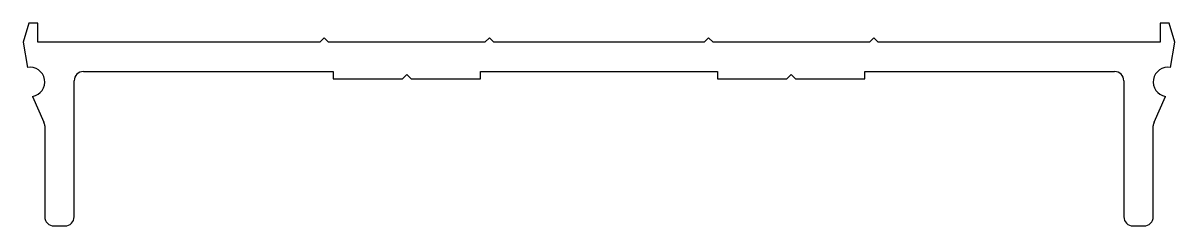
# Model space of a CAD drawing. Extents: x 1.7 to 101.2, y 2.1 to 19.6.
import ezdxf

# ---------------------------------------------------------------- set-up
doc = ezdxf.new("R2010")
doc.units = 0
doc.layers.get('0').update_dxf_attribs({"linetype": 'CONTINUOUS'})

msp = doc.modelspace()

# ---------------------------------------------------------------- linework, layer by layer
for p, q in [((2.221, 19.583), (1.713, 17.932)), ((2.983, 19.583), (2.221, 19.583)), ((2.983, 17.932), (2.983, 19.583)), ((100.697, 19.583), (99.935, 19.583)), ((99.935, 19.583), (99.935, 17.932)), ((101.205, 17.932), (100.697, 19.583)), ((1.713, 17.932), (2.098, 15.753)), ((27.344, 17.932), (2.983, 17.932)), ((27.725, 18.313), (27.344, 17.932)), ((28.106, 17.932), (27.725, 18.313)), ((41.612, 17.932), (28.106, 17.932)), ((41.993, 18.313), (41.612, 17.932)), ((42.374, 17.932), (41.993, 18.313)), ((51.459, 17.932), (42.374, 17.932)), ((60.545, 17.932), (51.459, 17.932)), ((60.926, 18.313), (60.545, 17.932)), ((61.307, 17.932), (60.926, 18.313)), ((74.813, 17.932), (61.307, 17.932)), ((75.194, 18.313), (74.813, 17.932)), ((75.575, 17.932), (75.194, 18.313)), ((99.935, 17.932), (75.575, 17.932)), ((100.821, 15.753), (101.205, 17.932)), ((6.922, 15.392), (28.512, 15.392)), ((28.512, 15.392), (28.512, 14.757)), ((34.481, 14.757), (34.862, 15.138)), ((34.862, 15.138), (35.243, 14.757)), ((41.212, 14.757), (41.212, 15.392)), ((41.212, 15.392), (51.459, 15.392)), ((51.459, 15.392), (61.707, 15.392)), ((61.707, 15.392), (61.707, 14.757)), ((67.676, 14.757), (68.057, 15.138)), ((68.057, 15.138), (68.438, 14.757)), ((74.407, 14.757), (74.407, 15.392)), ((74.407, 15.392), (95.997, 15.392)), ((6.128, 2.863), (6.128, 14.598)), ((28.512, 14.757), (34.481, 14.757)), ((35.243, 14.757), (41.212, 14.757)), ((61.707, 14.757), (67.676, 14.757)), ((68.438, 14.757), (74.407, 14.757)), ((96.791, 14.598), (96.791, 2.863)), ((2.539, 13.252), (3.521, 11.021)), ((99.398, 11.021), (100.38, 13.252)), ((3.588, 10.702), (3.588, 2.863)), ((99.331, 2.863), (99.331, 10.702)), ((4.382, 2.069), (5.334, 2.069)), ((97.584, 2.069), (98.537, 2.069))]:
    msp.add_line(p, q)
for centre, radius, start, end in [((2.318, 14.503), 1.27, 280, 100), ((6.922, 14.598), 0.794, 90, 180), ((95.997, 14.598), 0.794, 0, 90), ((100.601, 14.503), 1.27, 80, 260), ((2.794, 10.702), 0.794, 360, 23.76406), ((100.124, 10.702), 0.794, 156.23594, 180), ((4.382, 2.863), 0.794, 180, 270), ((5.334, 2.863), 0.794, 270, 360), ((97.584, 2.863), 0.794, 180, 270), ((98.537, 2.863), 0.794, 270, 0)]:
    msp.add_arc(centre, radius, start, end)

doc.saveas('drawing.dxf')
